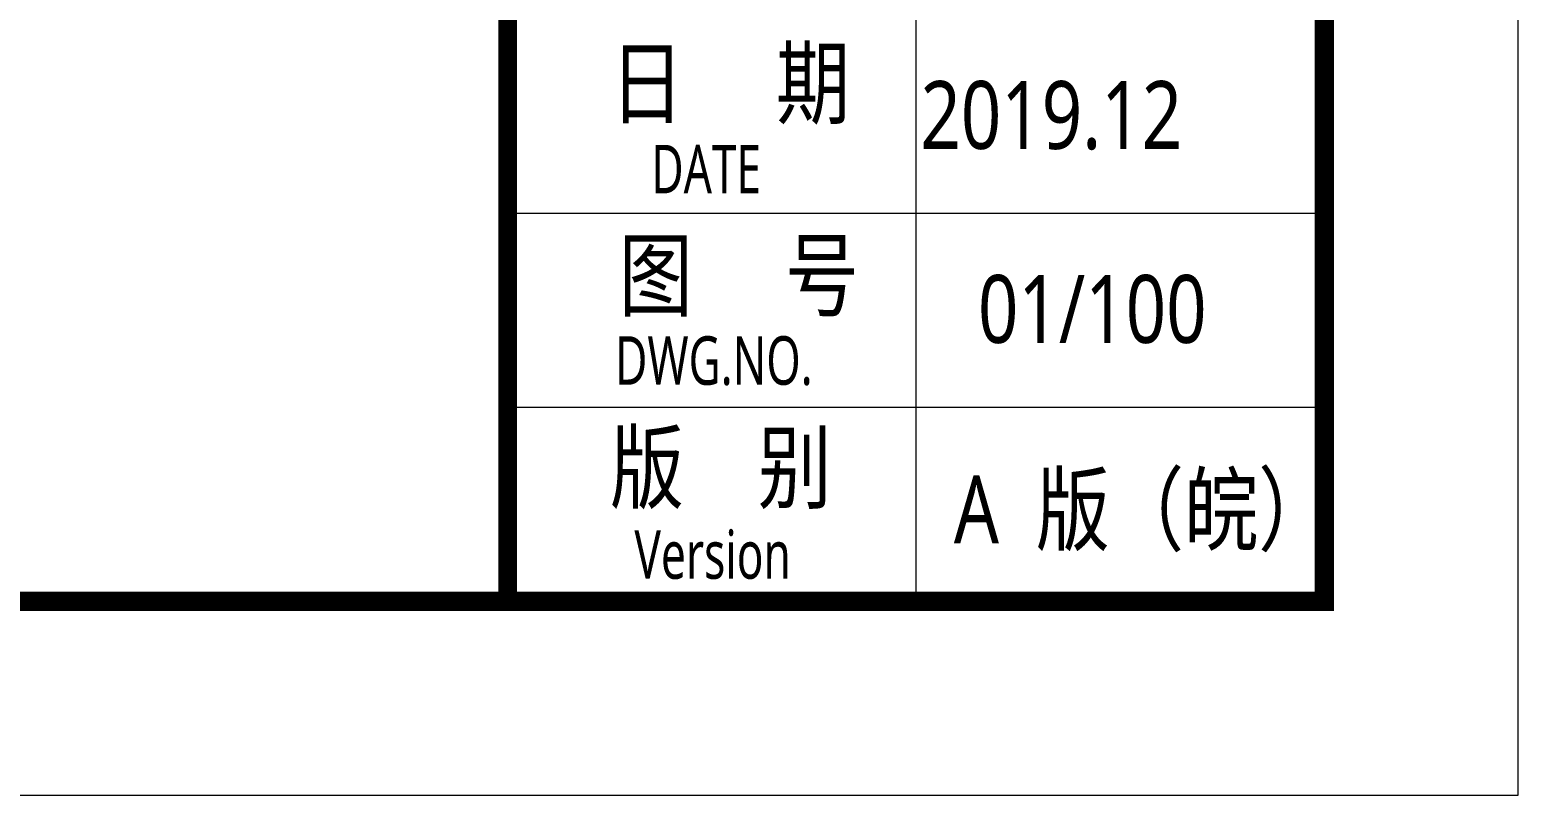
# Model space of a CAD drawing. Header units: inches. Extents: x -3733042 to -3450527, y 579159 to 997713.
# Drawn here: x -3549722 to -3547804, y 579159 to 580146 of the extents above; entities that cross this region are included whole.
import ezdxf
from ezdxf.enums import TextEntityAlignment as Align

# ---------------------------------------------------------------- set-up
doc = ezdxf.new("R2010")
doc.units = ezdxf.units.IN
doc.header["$LTSCALE"] = 1000
doc.header["$MEASUREMENT"] = 0
doc.layers.get('0').update_dxf_attribs({"lineweight": 18})
for name, color, linetype, lineweight in [('0-TK', 4, 'Continuous', 18), ('PUB_TITLE', 153, 'Continuous', 18), ('SURFACE', 255, 'Continuous', 18)]:
    doc.layers.add(name, color=color, linetype=linetype, lineweight=lineweight)
doc.styles.add('-黑体', font='', dxfattribs={"width": 0.7})
doc.styles.get('-黑体').set_extended_font_data('微软雅黑')

# ---------------------------------------------------------------- blocks, each defined once
blk = doc.blocks.new('A$C25720DE8')
at = {"layer": '0-TK'}
blk.add_lwpolyline([(81286, 1500, 144, 144, 0), (81286, 61500, 144, 144, 0)], format="xyseb", dxfattribs=at)
at = {"layer": 'PUB_TITLE'}
blk.add_lwpolyline([(89100, 0), (89100, 63000), (0, 63000), (0, 0)], close=True, dxfattribs=at)
blk.add_lwpolyline([(87600, 1500, 150, 150, 0), (87600, 61500, 150, 150, 0), (3750, 61500, 150, 150, 0), (3750, 1500, 150, 150, 0)], format="xyseb", close=True, dxfattribs=at)

msp = doc.modelspace()

# ---------------------------------------------------------------- linework, layer by layer
at = {"layer": '0-TK'}
msp.add_lwpolyline([(-3549106.1, 579409.3, 24, 24, 0), (-3549106.1, 589409.3, 24, 24, 0)], format="xyseb", dxfattribs=at)
at = {"layer": 'PUB_TITLE'}
for p, q in [((-3548579.9, 582605.4), (-3548579.9, 579409.3)), ((-3549106.1, 579909.3), (-3548053.7, 579909.3)), ((-3549106.1, 579659.3), (-3548053.7, 579659.3)), ((-3549106.1, 579409.3), (-3548053.7, 579409.3))]:
    msp.add_line(p, q, dxfattribs=at)
msp.add_lwpolyline([(-3548053.7, 579409.3, 25, 25, 0), (-3548053.7, 589409.3, 25, 25, 0), (-3562028.7, 589409.3, 25, 25, 0), (-3562028.7, 579409.3, 25, 25, 0)], format="xyseb", close=True, dxfattribs=at)

# ---------------------------------------------------------------- block references
at = {"layer": 'SURFACE', "xscale": 0.1666666666666667, "yscale": 0.1666666666666667, "zscale": 0.1666666666666667}
msp.add_blockref('A$C25720DE8', (-3562653.7, 579159.3), dxfattribs=at)

# ---------------------------------------------------------------- texts
at = {"color": 1, "style": '-黑体', "width": 0.8}
msp.add_text('2019.12', height=87.5, dxfattribs=at).set_placement((-3548574.1, 579992.2))
at = {"style": '-黑体', "width": 0.7}
for s, p in [('DATE', (-3548920.7, 579966.2)), ('DWG.NO.', (-3548967.4, 579719.5)), ('Version', (-3548942.6, 579469.5))]:
    msp.add_text(s, height=62.5, dxfattribs=at).set_placement(p, align=Align.MIDDLE_LEFT)
at = {"style": '-黑体', "width": 0.8}
msp.add_text('01/100', height=87.5, dxfattribs=at).set_placement((-3548499.9, 579742.2))
at = {"char_height": 87.5, "style": '-黑体'}
for s, insert, width, attachment_point in [('{\\W0.8;日     期}', (-3548974.2, 580072.1), 452.645, 4), ('{\\W0.8;图     号}', (-3548808, 579824.7), 471.337, 5), ('{\\W0.8;版    别}', (-3548831.2, 579576.7), 430.017, 5), ('{\\W0.8;A  版（皖）}', (-3548531, 579472.3), 642.879, 7)]:
    msp.add_mtext(s, dxfattribs=dict(at, insert=insert, width=width, attachment_point=attachment_point))

doc.saveas('drawing.dxf')
